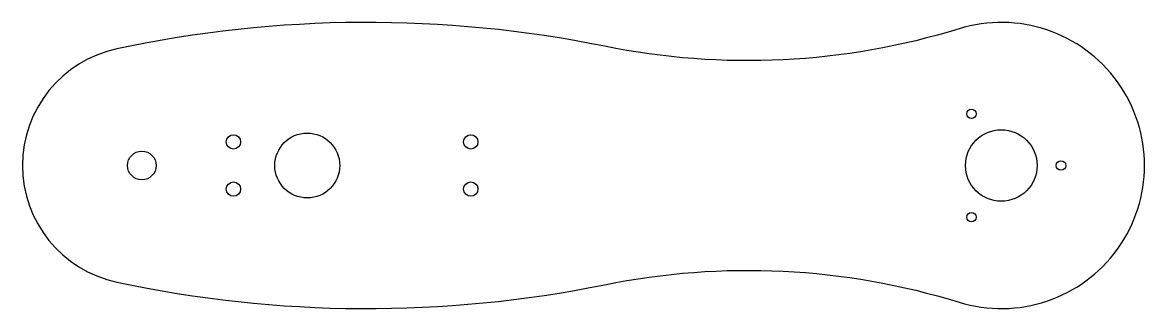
# Model space of a CAD drawing. Header units: millimetres. Extents: x -115 to 120, y -30 to 30.
import ezdxf

# ---------------------------------------------------------------- set-up
doc = ezdxf.new("R2010")
doc.units = ezdxf.units.MM

msp = doc.modelspace()

# ---------------------------------------------------------------- linework, layer by layer
msp.add_lwpolyline([(6.98, -24.99, -0.125713), (81.14, -28.66, 1.355575), (81.14, 28.66, -0.125713), (6.98, 24.99, 0.103315), (-95.24, 24.44, 0.808319), (-95.24, -24.44, 0.103315)], format="xyb", close=True)
for centre, radius in [((83.75, 10.83), 1), ((90, 0), 7.5), ((-70.8, 4.95), 1.5), ((-55.35, 0), 6.8), ((-21.1, 4.95), 1.5), ((-90, 0), 3), ((102.5, 0), 1), ((-70.8, -4.95), 1.5), ((-21.1, -4.95), 1.5), ((83.75, -10.83), 1)]:
    msp.add_circle(centre, radius)

doc.saveas('drawing.dxf')
